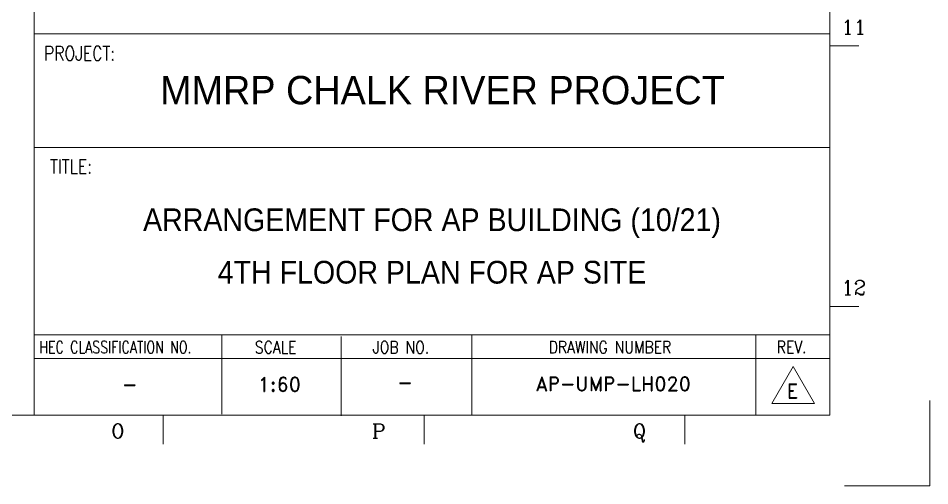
# Model space of a CAD drawing. Header units: millimetres. Extents: x -300 to 383236, y -195106 to -144646.
# Drawn here: x 290910 to 304517, y -195106 to -188120 of the extents above; entities that cross this region are included whole.
import ezdxf
from ezdxf.enums import TextEntityAlignment as Align

# ---------------------------------------------------------------- set-up
doc = ezdxf.new("R2010")
doc.units = ezdxf.units.MM
doc.header["$LTSCALE"] = 60
doc.layers.add('1', color=7, linetype='Continuous')
doc.layers.add('TAN-TIT', color=30, linetype='Continuous', lineweight=0)
doc.styles.add('COM', font='COMPLEX', dxfattribs={"height": 5})
doc.styles.add('KIM3', font='ROMAND.shx', dxfattribs={"width": 1.25, "height": 3})
doc.styles.add('KJR', font='arial.ttf', dxfattribs={"width": 0.8})
doc.styles.add('RD', font='sanss___.ttf')
doc.styles.add('RD20', font='ROMAND.SHX', dxfattribs={"width": 0.8, "height": 2})
doc.styles.add('RD6', font='ROMAND.shx', dxfattribs={"width": 0.83, "height": 6})

# ---------------------------------------------------------------- blocks, each defined once
blk = doc.blocks.new('BORDER')
at = {"layer": 'TAN-TIT'}
for p, q in [((232823, 3520), (232823, 164680)), ((193237, 44987), (193237, 3520)), ((193237, 22508), (232823, 22508)), ((232823, 21915), (234266, 21915)), ((193237, 16852), (232823, 16852)), ((232823, 8937), (234266, 8937)), ((193237, 7521), (232823, 7521)), ((202568, 7521), (202568, 3563)), ((208506, 7436), (208506, 3477)), ((215010, 7479), (215010, 3520)), ((229148, 7479), (229148, 3520)), ((232823, 6348), (193237, 6348)), ((231000, 5942), (229939, 4106)), ((232060, 4106), (231000, 5942)), ((232823, 4856), (232823, 4899)), ((229939, 4106), (232060, 4106)), ((4977, 3520), (232823, 3520)), ((199656, 3520), (199656, 2078)), ((212634, 3520), (212634, 2078)), ((225613, 3520), (225613, 2078))]:
    blk.add_line(p, q, dxfattribs=at)
at = {"layer": 'TAN-TIT', "linetype": 'Continuous'}
for p, q in [((237800, 0), (237800, 4241)), ((233559, 0), (237800, 0))]:
    blk.add_line(p, q, dxfattribs=at)
at = {"style": 'KJR', "width": 0.9519}
blk.add_text('MMRP CHALK RIVER PROJECT', height=1413.79, dxfattribs=at).set_placement((199500, 19000), (227600, 19000), align=Align.FIT)
at = {"layer": 'TAN-TIT', "style": 'COM'}
for s, p in [('11', (233400, 22492)), ('12', (233400, 9513)), ('O', (197060, 2366)), ('P', (210039, 2366)), ('Q', (223017, 2366))]:
    blk.add_text(s, height=721, dxfattribs=at).set_placement(p)
at = {"layer": 'TAN-TIT', "style": 'RD6'}
for s, height, width, p in [('PROJECT:', 706.9, 0.8, (193724, 21182)), ('TITLE:', 706.9, 0.8, (194025, 15551)), ('HEC CLASSIFICATION NO.', 612, 0.75, (193489, 6598)), ('SCALE', 612, 0.83, (204216, 6594)), ('JOB NO.', 612, 0.83, (210080, 6594)), ('DRAWING NUMBER', 612, 0.83, (218836, 6599)), ('REV.', 612, 0.83, (230185, 6605))]:
    blk.add_text(s, height=height, dxfattribs=dict(at, width=width)).set_placement(p)

msp = doc.modelspace()

# ---------------------------------------------------------------- block references
at = {"layer": '1', "xscale": 0.3, "yscale": 0.3, "zscale": 0.3}
msp.add_blockref('BORDER', (233177.5, -195106.1), dxfattribs=at)

# ---------------------------------------------------------------- texts
at = {"style": 'RD', "width": 0.9}
for s, p in [('ARRANGEMENT FOR AP BUILDING (10/21)', (297086.6, -191131.2)), ('4TH FLOOR PLAN FOR AP SITE', (297086.6, -191914.9))]:
    msp.add_text(s, height=339.283, dxfattribs=at).set_placement(p, align=Align.MIDDLE_CENTER)
for s, height, style, p in [('1:60', 212.05, 'RD20', (294807.5, -193696.8)), ('AP-UMP-LH020', 212.052, 'KIM3', (299792.2, -193687.8)), ('-', 212.1, 'RD20', (292571.1, -193696.8)), ('-', 212.1, 'RD20', (296684.9, -193667.5)), ('E', 212.1, 'RD20', (302466.5, -193794.8))]:
    msp.add_text(s, height=height, dxfattribs=dict(style=style)).set_placement(p, align=Align.CENTER)

doc.saveas('drawing.dxf')
